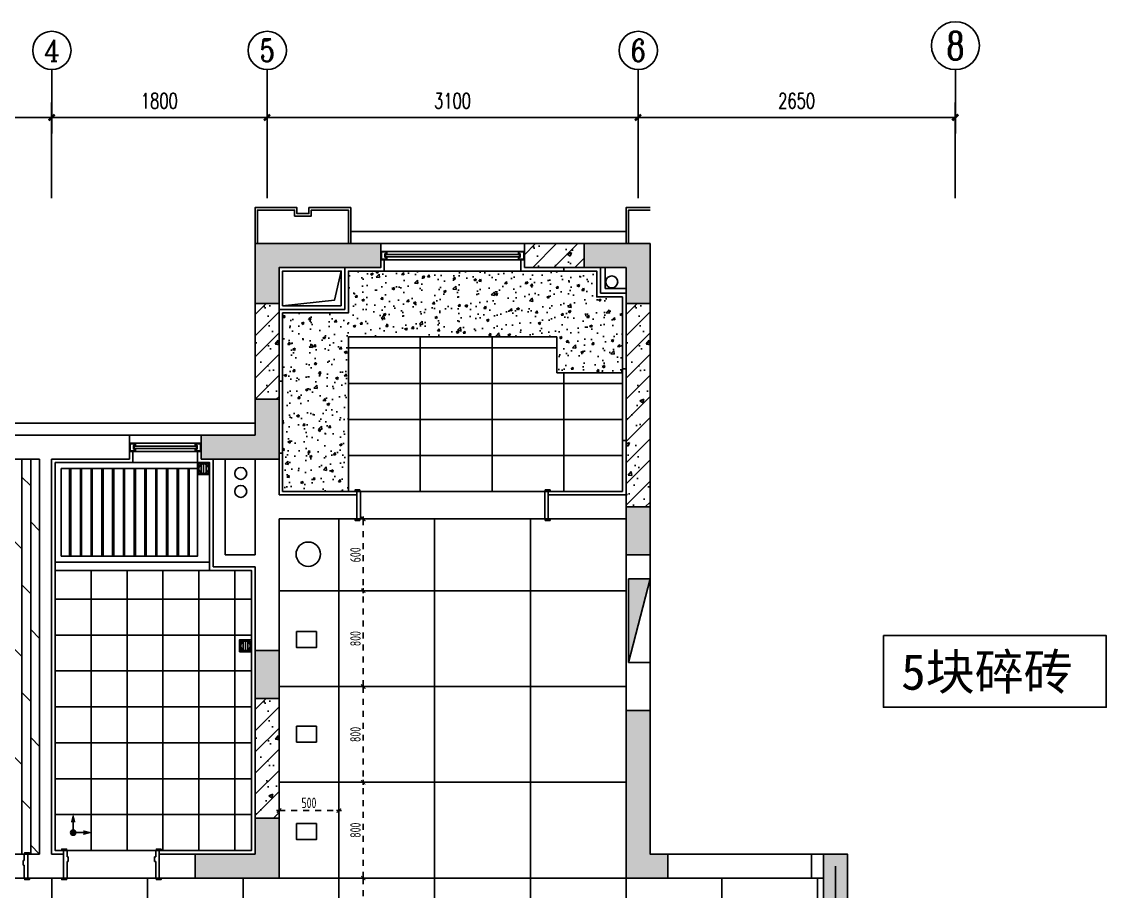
# Model space of a CAD drawing. Extents: x 133656 to 214778, y 12424 to 51506.
# Drawn here: x 183207 to 192270, y 19989 to 27253 of the extents above; entities that cross this region are included whole.
import ezdxf
from ezdxf.enums import TextEntityAlignment as Align

# ---------------------------------------------------------------- set-up
doc = ezdxf.new("R2010")
doc.units = 0
doc.header["$MEASUREMENT"] = 0
doc.linetypes.add('CENTER', pattern=[2, 1.25, -0.25, 0.25, -0.25])
doc.linetypes.add('家具虚线平面', pattern=[100, 50, -50])
doc.layers.get('Defpoints').update_dxf_attribs({"color": 8})
for name, color, linetype in [('A-HATH', 8, 'Continuous'), ('A3.土建轴号', 160, 'Continuous'), ('A32.土建轴线标注', 52, 'Continuous'), ('A4.土建窗户', 152, 'Continuous'), ('AXIS', 253, 'CENTER'), ('AXIS_TEXT', 7, 'Continuous'), ('B1.新建全高墙', 202, 'Continuous'), ('B4.装修完成面', 112, 'Continuous'), ('E1.地面-(平面图)', 136, 'Continuous'), ('E7.地面_尺寸', 50, 'Continuous'), ('G1.天花造型', 30, 'Continuous'), ('P-EQUIP_消火栓', 7, 'Continuous'), ('P-VPIPE-污水', 2, 'Continuous'), ('P-VPIPE-通气', 3, 'Continuous'), ('PUB_HATCH', 8, 'Continuous'), ('WALL', 6, 'Continuous'), ('xj', 8, 'Continuous'), ('地漏', 4, 'Continuous')]:
    doc.layers.add(name, color=color, linetype=linetype)
doc.styles.add('_TCH_AXIS', font='COMPLEX', dxfattribs={"bigfont": 'GBCBIG'})
doc.styles.add('_TCH_DIM_T3', font='SIMPLEX', dxfattribs={"width": 0.705882, "bigfont": 'GBCBIG'})
doc.styles.add('COMPLEX', font='COMPLEX')
doc.styles.add('标注数字', font='dim.shx', dxfattribs={"width": 0.8})
doc.styles.add('黑体', font='simhei.ttf')
doc.dimstyles.new('_TCH_ARCH&&50', dxfattribs={"dimtxt": 127.5, "dimasz": 50, "dimexe": 125, "dimexo": 150, "dimgap": 75, "dimtad": 1, "dimdec": 0, "dimzin": 0, "dimdsep": 46, "dimtxsty": '_TCH_DIM_T3', "dimblk": 'ARCHTICK', "dimcen": 0.09, "dimclrd": 44, "dimclre": 44, "dimclrt": 2, "dimazin": 2, "dimtfac": 1, "dimtdec": 0, "dimtix": 1, "dimtmove": 2, "dimatfit": 3, "dimldrblk": 'DOT', "dimfxl": 1, "dimtolj": 1, "dimtzin": 0, "dimarcsym": 0})
doc.dimstyles.new('设计2017', dxfattribs={"dimscale": 100, "dimtxt": 2.5, "dimasz": 0.06, "dimexe": 2, "dimexo": 2.5, "dimgap": 0.6, "dimtad": 1, "dimdec": 0, "dimrnd": 5, "dimzin": 0, "dimdsep": 46, "dimtxsty": '标注数字', "dimblk": 'HBA_DIMENSION_TICK', "dimcen": 0.125, "dimclrd": 44, "dimclre": 44, "dimclrt": 50, "dimadec": 0, "dimazin": 0, "dimtfac": 1, "dimtdec": 0, "dimtix": 1, "dimtmove": 0, "dimatfit": 3, "dimldrblk": 'HBA_Leader_Arrow', "dimfxl": 7, "dimfxlon": 1, "dimtvp": 1, "dimtolj": 1, "dimtzin": 0, "dimarcsym": 0})

# ---------------------------------------------------------------- blocks, each defined once
blk = doc.blocks.new('结构')
at = {"layer": 'A-HATH'}
for points in [[(0, 4150), (850, 4150), (850, 4350), (-200, 4350), (-200, 3850), (0, 3850)], [(0, 2550), (0, 3050), (-200, 3050), (-200, 2750), (-650, 2750), (-650, 2550)], [(2900, 2150), (2900, 1750), (3100, 1750), (3100, 2150)], [(0, 950), (-200, 950), (-200, 550), (0, 550)], [(-200, -450), (-200, -750), (-700, -750), (-700, -950), (0, -950), (0, -450)], [(4550, -750), (4550, -1950), (5650, -1950), (5650, -1750), (4750, -1750), (4750, -750)]]:
    blk.add_hatch(color=256, dxfattribs=at).paths.add_polyline_path(points, flags=0)
for points in [[(3100, 3850), (3100, 4350), (2550, 4350), (2550, 4150), (2900, 4150), (2900, 3850)], [(3250, -950), (3250, -750), (3100, -750), (3100, 450), (2900, 450), (2900, -950)]]:
    blk.add_hatch(color=256, dxfattribs=at).paths.add_polyline_path(points)
at = {"layer": 'AXIS'}
blk.add_line((4650, -1850), (4650, -850), dxfattribs=at)
at = {"layer": 'WALL'}
for points in [[(0, 4150), (850, 4150), (850, 4350), (-200, 4350), (-200, 3850), (0, 3850), (0, 4150)], [(0, 2550), (0, 3050), (-200, 3050), (-200, 2750), (-650, 2750), (-650, 2550), (0, 2550)], [(2900, 2150), (2900, 1750), (3100, 1750), (3100, 2150), (2900, 2150)], [(0, 950), (-200, 950), (-200, 550), (0, 550), (0, 950)], [(3250, -750), (3100, -750), (3100, 450), (2900, 450), (2900, -950), (3250, -950), (3250, -750)], [(-200, -450), (-200, -750), (-700, -750), (-700, -950), (0, -950), (0, -450), (-200, -450)], [(4550, -750), (4550, -1950), (5650, -1950), (5650, -1750), (4750, -1750), (4750, -750), (4550, -750)]]:
    blk.add_lwpolyline(points, close=True, dxfattribs=at)
blk.add_lwpolyline([(3100, 4350), (2900, 4350), (2550, 4350), (2550, 4150), (2900, 4150), (2900, 3850), (3100, 3850), (3100, 4350)], dxfattribs=at)
blk = doc.blocks.new('_AXISO')
blk.add_circle((0, 0), 0.5)
at = {"layer": 'A32.土建轴线标注', "style": 'COMPLEX', "width": 1.041667}
blk.add_attdef('A', text='', height=0.56, dxfattribs=at).set_placement((-0.25, -0.28), (0.25, -0.28), align=Align.FIT)
blk = doc.blocks.new('_ArchTick')
at = {"color": 0, "linetype": 'ByBlock', "const_width": 0.4}
blk.add_lwpolyline([(-0.5, -0.5), (0.5, 0.5)], dxfattribs=at)
blk = doc.blocks.new('*D363')
at = {"layer": 'A3.土建轴号', "color": 44, "lineweight": -2, "transparency": 16777216}
for p, q in [((180557.2, 25928.7), (180557.2, 26577.7)), ((183457.2, 25928.7), (183457.2, 26577.7)), ((180557.2, 26452.7), (183457.2, 26452.7))]:
    blk.add_line(p, q, dxfattribs=at)
at = {"layer": 'Defpoints', "color": 0, "transparency": 16777216}
for p in [(183457.2, 26452.7), (180557.2, 25778.7), (183457.2, 25778.7)]:
    blk.add_point(p, dxfattribs=at)
at = {"layer": 'A3.土建轴号', "color": 44, "lineweight": -2, "transparency": 16777216, "xscale": 50, "yscale": 50, "zscale": 50, "rotation": 180}
blk.add_blockref('_ArchTick', (180557.2, 26452.7), dxfattribs=at)
at = {"layer": 'A3.土建轴号', "color": 44, "lineweight": -2, "transparency": 16777216, "xscale": 50, "yscale": 50, "zscale": 50}
blk.add_blockref('_ArchTick', (183457.2, 26452.7), dxfattribs=at)
at = {"layer": 'A3.土建轴号', "color": 2, "transparency": 16777216, "insert": (182007.2, 26591.5), "char_height": 127.5, "attachment_point": 5, "style": '_TCH_DIM_T3'}
blk.add_mtext('\\A1;2900', dxfattribs=at)
blk = doc.blocks.new('_Dot')
at = {"color": 0, "linetype": 'ByBlock', "lineweight": -2}
blk.add_line((-0.5, 0), (-1, 0), dxfattribs=at)
at = {"color": 0, "linetype": 'ByBlock', "const_width": 0.5}
blk.add_lwpolyline([(-0.25, 0, 1), (0.25, 0, 1)], format="xyb", close=True, dxfattribs=at)
blk = doc.blocks.new('*D364')
at = {"layer": 'A3.土建轴号', "color": 44, "lineweight": -2, "transparency": 16777216}
for p, q in [((183457.2, 25928.7), (183457.2, 26577.7)), ((185257.2, 25928.7), (185257.2, 26577.7)), ((183457.2, 26452.7), (185257.2, 26452.7))]:
    blk.add_line(p, q, dxfattribs=at)
at = {"layer": 'Defpoints', "color": 0, "transparency": 16777216}
for p in [(185257.2, 26452.7), (183457.2, 25778.7), (185257.2, 25778.7)]:
    blk.add_point(p, dxfattribs=at)
at = {"layer": 'A3.土建轴号', "color": 44, "lineweight": -2, "transparency": 16777216, "xscale": 50, "yscale": 50, "zscale": 50, "rotation": 180}
blk.add_blockref('_ArchTick', (183457.2, 26452.7), dxfattribs=at)
at = {"layer": 'A3.土建轴号', "color": 44, "lineweight": -2, "transparency": 16777216, "xscale": 50, "yscale": 50, "zscale": 50}
blk.add_blockref('_ArchTick', (185257.2, 26452.7), dxfattribs=at)
at = {"layer": 'A3.土建轴号', "color": 2, "transparency": 16777216, "insert": (184357.2, 26591.5), "char_height": 127.5, "attachment_point": 5, "style": '_TCH_DIM_T3'}
blk.add_mtext('\\A1;1800', dxfattribs=at)
blk = doc.blocks.new('*D365')
at = {"layer": 'A3.土建轴号', "color": 44, "lineweight": -2, "transparency": 16777216}
for p, q in [((185257.2, 25928.7), (185257.2, 26577.7)), ((188357.2, 25928.7), (188357.2, 26577.7)), ((185257.2, 26452.7), (188357.2, 26452.7))]:
    blk.add_line(p, q, dxfattribs=at)
at = {"layer": 'Defpoints', "color": 0, "transparency": 16777216}
for p in [(188357.2, 26452.7), (185257.2, 25778.7), (188357.2, 25778.7)]:
    blk.add_point(p, dxfattribs=at)
at = {"layer": 'A3.土建轴号', "color": 44, "lineweight": -2, "transparency": 16777216, "xscale": 50, "yscale": 50, "zscale": 50, "rotation": 180}
blk.add_blockref('_ArchTick', (185257.2, 26452.7), dxfattribs=at)
at = {"layer": 'A3.土建轴号', "color": 44, "lineweight": -2, "transparency": 16777216, "xscale": 50, "yscale": 50, "zscale": 50}
blk.add_blockref('_ArchTick', (188357.2, 26452.7), dxfattribs=at)
at = {"layer": 'A3.土建轴号', "color": 2, "transparency": 16777216, "insert": (186807.2, 26591.5), "char_height": 127.5, "attachment_point": 5, "style": '_TCH_DIM_T3'}
blk.add_mtext('\\A1;3100', dxfattribs=at)
blk = doc.blocks.new('*D366')
at = {"layer": 'A3.土建轴号', "color": 44, "lineweight": -2, "transparency": 16777216}
for p, q in [((188357.2, 25928.7), (188357.2, 26577.7)), ((191007.2, 25928.7), (191007.2, 26577.7)), ((188357.2, 26452.7), (191007.2, 26452.7))]:
    blk.add_line(p, q, dxfattribs=at)
at = {"layer": 'Defpoints', "color": 0, "transparency": 16777216}
for p in [(191007.2, 26452.7), (188357.2, 25778.7), (191007.2, 25778.7)]:
    blk.add_point(p, dxfattribs=at)
at = {"layer": 'A3.土建轴号', "color": 44, "lineweight": -2, "transparency": 16777216, "xscale": 50, "yscale": 50, "zscale": 50, "rotation": 180}
blk.add_blockref('_ArchTick', (188357.2, 26452.7), dxfattribs=at)
at = {"layer": 'A3.土建轴号', "color": 44, "lineweight": -2, "transparency": 16777216, "xscale": 50, "yscale": 50, "zscale": 50}
blk.add_blockref('_ArchTick', (191007.2, 26452.7), dxfattribs=at)
at = {"layer": 'A3.土建轴号', "color": 2, "transparency": 16777216, "insert": (189682.2, 26591.5), "char_height": 127.5, "attachment_point": 5, "style": '_TCH_DIM_T3'}
blk.add_mtext('\\A1;2650', dxfattribs=at)
blk = doc.blocks.new('$TwtSys$00000434')
for p, q in [((-0.5, 0.5), (-0.5, -0.5)), ((-0.5, -0.5), (0.5, 0.5)), ((0.5, 0.5), (-0.5, 0.5)), ((0.5, -0.5), (0.5, 0.5)), ((-0.5, -0.5), (0.5, -0.5))]:
    blk.add_line(p, q)
blk.add_solid([(0.5, -0.5), (0.5, 0.5), (-0.5, -0.5)])
blk = doc.blocks.new('*U88')
at = {"layer": 'A4.土建窗户'}
for points in [[(0, 1200), (0, 1150), (-25, 1150), (-25, 1160), (-45, 1160), (-45, 1150), (-70, 1150), (-70, 1200)], [(-5, 1195), (-5, 1155), (-20, 1155), (-20, 1165), (-50, 1165), (-50, 1155), (-65, 1155), (-65, 1195)], [(0, 0), (0, 50), (-25, 50), (-25, 40), (-45, 40), (-45, 50), (-70, 50), (-70, 0)], [(-5, 5), (-5, 45), (-20, 45), (-20, 35), (-50, 35), (-50, 45), (-65, 45), (-65, 5)]]:
    blk.add_lwpolyline(points, close=True, dxfattribs=at)
at = {"layer": 'A4.土建窗户', "flags": 128}
for points in [[(-70, 1150), (-70, 50)], [(0, 1150), (0, 50)]]:
    blk.add_lwpolyline(points, dxfattribs=at)
at = {"layer": 'A4.土建窗户', "color": 8, "flags": 128}
for points in [[(-45, 1150), (-45, 50)], [(-25, 1150), (-25, 50)]]:
    blk.add_lwpolyline(points, dxfattribs=at)
blk = doc.blocks.new('线条方形')
at = {"color": 0}
blk.add_lwpolyline([(0, -12), (0, 0), (-40, 0)], dxfattribs=at)
blk.add_lwpolyline([(-40, 0), (0, 0), (0, -12), (-40, -12)], close=True, dxfattribs=at)
blk = doc.blocks.new('*U147')
at = {"layer": 'B4.装修完成面', "color": 33}
for p, q in [((25, 112), (25, -118)), ((50, 112), (55, 112)), ((55, 112), (55, -118)), ((45, -118), (55, -118))]:
    blk.add_line(p, q, dxfattribs=at)
at = {"layer": 'B4.装修完成面', "color": 33, "xscale": -1, "rotation": 180}
blk.add_blockref('线条方形', (50, 112), dxfattribs=at)
at = {"layer": 'B4.装修完成面', "color": 33}
blk.add_blockref('线条方形', (50, -118), dxfattribs=at)
blk = doc.blocks.new('*U89')
at = {"layer": 'A4.土建窗户'}
for points in [[(0, 600), (0, 550), (-25, 550), (-25, 560), (-45, 560), (-45, 550), (-70, 550), (-70, 600)], [(-5, 595), (-5, 555), (-20, 555), (-20, 565), (-50, 565), (-50, 555), (-65, 555), (-65, 595)], [(0, 0), (0, 50), (-25, 50), (-25, 40), (-45, 40), (-45, 50), (-70, 50), (-70, 0)], [(-5, 5), (-5, 45), (-20, 45), (-20, 35), (-50, 35), (-50, 45), (-65, 45), (-65, 5)]]:
    blk.add_lwpolyline(points, close=True, dxfattribs=at)
at = {"layer": 'A4.土建窗户', "flags": 128}
for points in [[(-70, 550), (-70, 50)], [(0, 550), (0, 50)]]:
    blk.add_lwpolyline(points, dxfattribs=at)
at = {"layer": 'A4.土建窗户', "color": 8, "flags": 128}
for points in [[(-45, 550), (-45, 50)], [(-25, 550), (-25, 50)]]:
    blk.add_lwpolyline(points, dxfattribs=at)
blk = doc.blocks.new('pudl')
at = {"layer": '地漏', "color": 8}
for p, q in [((1080125.6, 265502.2), (1080205.6, 265502.2)), ((1080125.6, 265482.2), (1080205.6, 265482.2)), ((1080125.6, 265462.2), (1080205.6, 265462.2))]:
    blk.add_line(p, q, dxfattribs=at)
at = {"layer": '地漏', "color": 41}
for points in [[(1080115.6, 265532.2), (1080215.6, 265532.2), (1080215.6, 265432.2), (1080115.6, 265432.2)], [(1080125.6, 265522.2), (1080205.6, 265522.2), (1080205.6, 265442.2), (1080125.6, 265442.2)]]:
    blk.add_lwpolyline(points, close=True, dxfattribs=at)
at = {"layer": '地漏', "color": 8}
blk.add_circle((1080165.6, 265482.2), 40, dxfattribs=at)
blk = doc.blocks.new('*U236')
at = {"color": 33}
for p, q in [((60, -230), (60, 0)), ((80, 0), (90, 0)), ((90, -52), (90, 0)), ((830, -52), (830, 0)), ((840, 0), (830, 0)), ((860, -230), (860, 0)), ((90, -52), (99, -52)), ((99, -52), (99, -92)), ((830, -52), (821, -52)), ((821, -52), (821, -92)), ((90, -230), (90, -92)), ((90, -92), (99, -92)), ((830, -92), (821, -92)), ((830, -230), (830, -92)), ((85, -230), (90, -230)), ((835, -230), (830, -230))]:
    blk.add_line(p, q, dxfattribs=at)
at = {"layer": 'E1.地面-(平面图)'}
for p, q in [((90, 0), (830, 0)), ((90, -230), (830, -230))]:
    blk.add_line(p, q, dxfattribs=at)
at = {"layer": 'G1.天花造型', "color": 4}
for p, q in [((90, 0), (830, 0)), ((90, 0), (830, 0)), ((90, -230), (830, -230)), ((90, -230), (830, -230))]:
    blk.add_line(p, q, dxfattribs=at)
at = {"color": 33, "xscale": -1, "rotation": 180}
blk.add_blockref('线条方形', (85, 0), dxfattribs=at)
at = {"color": 33, "rotation": 180}
blk.add_blockref('线条方形', (835, 0), dxfattribs=at)
at = {"color": 33}
blk.add_blockref('线条方形', (85, -230), dxfattribs=at)
at = {"color": 33, "xscale": -1}
blk.add_blockref('线条方形', (835, -230), dxfattribs=at)
blk = doc.blocks.new('*U237')
at = {"color": 33}
for p, q in [((830, -52), (830, 0)), ((840, 0), (830, 0)), ((860, -200), (860, 0)), ((-40, -200), (-40, 0)), ((-20, 0), (-10, 0)), ((-10, -52), (-10, 0)), ((-10, -52), (-1, -52)), ((-1, -52), (-1, -92)), ((830, -52), (821, -52)), ((821, -52), (821, -92)), ((-10, -200), (-10, -92)), ((-10, -92), (-1, -92)), ((830, -92), (821, -92)), ((830, -200), (830, -92)), ((-15, -200), (-10, -200)), ((835, -200), (830, -200))]:
    blk.add_line(p, q, dxfattribs=at)
at = {"layer": 'E1.地面-(平面图)'}
for p, q in [((-10, 0), (830, 0)), ((-10, -200), (830, -200))]:
    blk.add_line(p, q, dxfattribs=at)
at = {"layer": 'G1.天花造型', "color": 4}
for p, q in [((-10, 0), (830, 0)), ((-10, 0), (830, 0)), ((-10, -200), (830, -200)), ((-10, -200), (830, -200))]:
    blk.add_line(p, q, dxfattribs=at)
at = {"color": 33, "xscale": -1, "rotation": 180}
blk.add_blockref('线条方形', (-15, 0), dxfattribs=at)
at = {"color": 33, "rotation": 180}
blk.add_blockref('线条方形', (835, 0), dxfattribs=at)
at = {"color": 33}
blk.add_blockref('线条方形', (-15, -200), dxfattribs=at)
at = {"color": 33, "xscale": -1}
blk.add_blockref('线条方形', (835, -200), dxfattribs=at)
blk = doc.blocks.new('HBA_DIMENSION_TICK')
at = {"color": 0, "linetype": 'ByBlock'}
for p, q in [((-10, 0), (0, 0)), ((0, 0), (10, 0))]:
    blk.add_line(p, q, dxfattribs=at)
at = {"color": 50, "linetype": 'ByBlock'}
blk.add_solid([(-10, -7), (-7, -10), (7, 10), (10, 7)], dxfattribs=at)
blk = doc.blocks.new('*D348')
at = {"layer": 'Defpoints', "color": 0, "linetype": '家具虚线平面', "transparency": 16777216}
for p in [(185857.2, 20099.6), (185857.2, 19299.6), (186060.7, 19299.6)]:
    blk.add_point(p, dxfattribs=at)
at = {"layer": 'E7.地面_尺寸', "color": 44, "linetype": '家具虚线平面', "lineweight": -2, "transparency": 16777216}
for p, q in [((185944.7, 20099.6), (186130.7, 20099.6)), ((186060.7, 20097.5), (186060.7, 19301.7)), ((185944.7, 19299.6), (186130.7, 19299.6))]:
    blk.add_line(p, q, dxfattribs=at)
at = {"layer": 'E7.地面_尺寸', "color": 44, "linetype": '家具虚线平面', "lineweight": -2, "transparency": 16777216, "xscale": 2.1, "yscale": 2.1, "zscale": 2.1}
for p, rotation in [((186060.7, 20099.6), 90), ((186060.7, 19299.6), 270)]:
    blk.add_blockref('HBA_DIMENSION_TICK', p, dxfattribs=dict(at, rotation=rotation))
at = {"layer": 'E7.地面_尺寸', "color": 50, "linetype": '家具虚线平面', "transparency": 16777216, "insert": (185995.9, 19699.6), "char_height": 87.5, "attachment_point": 5, "rotation": 90, "style": '标注数字'}
blk.add_mtext('\\A1;800', dxfattribs=at)
blk = doc.blocks.new('HBA_Leader_Arrow')
at = {"color": 0, "linetype": 'ByBlock', "ltscale": 0.5}
blk.add_line((3.5, 0), (-10, 0), dxfattribs=at)
for points in [[(-11, 11.3), (-6.6, 14.4), (-0.6, 0), (3.5, 0)], [(-11, -11.3), (-6.6, -14.4), (-0.6, 0), (3.5, 0)]]:
    blk.add_solid(points, dxfattribs=at)
blk = doc.blocks.new('*D349')
at = {"layer": 'Defpoints', "color": 0, "linetype": '家具虚线平面', "transparency": 16777216}
for p in [(185857.2, 21699.6), (185857.2, 20899.6), (186060.7, 20899.6)]:
    blk.add_point(p, dxfattribs=at)
at = {"layer": 'E1.地面-(平面图)', "color": 44, "linetype": '家具虚线平面', "lineweight": -2, "transparency": 16777216}
for p, q in [((185944.7, 21699.6), (186130.7, 21699.6)), ((186060.7, 21697.5), (186060.7, 20901.7)), ((185944.7, 20899.6), (186130.7, 20899.6))]:
    blk.add_line(p, q, dxfattribs=at)
at = {"layer": 'E1.地面-(平面图)', "color": 44, "linetype": '家具虚线平面', "lineweight": -2, "transparency": 16777216, "xscale": 2.1, "yscale": 2.1, "zscale": 2.1}
for p, rotation in [((186060.7, 21699.6), 90), ((186060.7, 20899.6), 270)]:
    blk.add_blockref('HBA_DIMENSION_TICK', p, dxfattribs=dict(at, rotation=rotation))
at = {"layer": 'E1.地面-(平面图)', "color": 50, "linetype": '家具虚线平面', "transparency": 16777216, "insert": (185995.9, 21299.6), "char_height": 87.5, "attachment_point": 5, "rotation": 90, "style": '标注数字'}
blk.add_mtext('\\A1;800', dxfattribs=at)
blk = doc.blocks.new('*D350')
at = {"layer": 'Defpoints', "color": 0, "linetype": '家具虚线平面', "transparency": 16777216}
for p in [(185857.2, 20899.6), (186060.7, 20899.6), (185857.2, 20099.6)]:
    blk.add_point(p, dxfattribs=at)
at = {"layer": 'E1.地面-(平面图)', "color": 44, "linetype": '家具虚线平面', "lineweight": -2, "transparency": 16777216}
for p, q in [((185944.7, 20899.6), (186130.7, 20899.6)), ((186060.7, 20101.7), (186060.7, 20897.5)), ((185944.7, 20099.6), (186130.7, 20099.6))]:
    blk.add_line(p, q, dxfattribs=at)
at = {"layer": 'E1.地面-(平面图)', "color": 44, "linetype": '家具虚线平面', "lineweight": -2, "transparency": 16777216, "xscale": 2.1, "yscale": 2.1, "zscale": 2.1}
for p, rotation in [((186060.7, 20899.6), 90), ((186060.7, 20099.6), 270)]:
    blk.add_blockref('HBA_DIMENSION_TICK', p, dxfattribs=dict(at, rotation=rotation))
at = {"layer": 'E1.地面-(平面图)', "color": 50, "linetype": '家具虚线平面', "transparency": 16777216, "insert": (185995.9, 20499.6), "char_height": 87.5, "attachment_point": 5, "rotation": 90, "style": '标注数字'}
blk.add_mtext('\\A1;800', dxfattribs=at)
blk = doc.blocks.new('*D351')
at = {"layer": 'Defpoints', "color": 0, "linetype": '家具虚线平面', "transparency": 16777216}
for p in [(185857.2, 22499.6), (186060.7, 22499.6), (185857.2, 21699.6)]:
    blk.add_point(p, dxfattribs=at)
at = {"layer": 'E1.地面-(平面图)', "color": 44, "linetype": '家具虚线平面', "lineweight": -2, "transparency": 16777216}
for p, q in [((185944.7, 22499.6), (186130.7, 22499.6)), ((186060.7, 21701.7), (186060.7, 22497.5)), ((185944.7, 21699.6), (186130.7, 21699.6))]:
    blk.add_line(p, q, dxfattribs=at)
at = {"layer": 'E1.地面-(平面图)', "color": 44, "linetype": '家具虚线平面', "lineweight": -2, "transparency": 16777216, "xscale": 2.1, "yscale": 2.1, "zscale": 2.1}
for p, rotation in [((186060.7, 22499.6), 90), ((186060.7, 21699.6), 270)]:
    blk.add_blockref('HBA_DIMENSION_TICK', p, dxfattribs=dict(at, rotation=rotation))
at = {"layer": 'E1.地面-(平面图)', "color": 50, "linetype": '家具虚线平面', "transparency": 16777216, "insert": (185995.9, 22099.6), "char_height": 87.5, "attachment_point": 5, "rotation": 90, "style": '标注数字'}
blk.add_mtext('\\A1;800', dxfattribs=at)
blk = doc.blocks.new('*D352')
at = {"layer": 'Defpoints', "color": 0, "linetype": '家具虚线平面', "transparency": 16777216}
for p in [(185857.2, 23099.6), (185857.2, 22499.6), (186060.7, 22499.6)]:
    blk.add_point(p, dxfattribs=at)
at = {"layer": 'E1.地面-(平面图)', "color": 44, "linetype": '家具虚线平面', "lineweight": -2, "transparency": 16777216}
for p, q in [((185944.7, 23099.6), (186130.7, 23099.6)), ((186060.7, 23097.5), (186060.7, 22501.7)), ((185944.7, 22499.6), (186130.7, 22499.6))]:
    blk.add_line(p, q, dxfattribs=at)
at = {"layer": 'E1.地面-(平面图)', "color": 44, "linetype": '家具虚线平面', "lineweight": -2, "transparency": 16777216, "xscale": 2.1, "yscale": 2.1, "zscale": 2.1}
for p, rotation in [((186060.7, 23099.6), 90), ((186060.7, 22499.6), 270)]:
    blk.add_blockref('HBA_DIMENSION_TICK', p, dxfattribs=dict(at, rotation=rotation))
at = {"layer": 'E1.地面-(平面图)', "color": 50, "linetype": '家具虚线平面', "transparency": 16777216, "insert": (185995.9, 22799.6), "char_height": 87.5, "attachment_point": 5, "rotation": 90, "style": '标注数字'}
blk.add_mtext('\\A1;600', dxfattribs=at)
blk = doc.blocks.new('直角铺装起始点')
at = {"ltscale": 0.002}
h = blk.add_hatch(color=256, dxfattribs=at)
h.dxf.hatch_style = 1
edge = h.paths.add_edge_path()
edge.add_arc((0, 0), 0.553, -90, 270, ccw=False)
for p in [(0, -2.12), (2.12, 0)]:
    blk.add_line(p, (0, 0), dxfattribs=at)
at = {"ltscale": 0.002, "const_width": 0.0375}
for points in [[(-0.18, 0), (2.12, 0)], [(0, 0), (0, -2.3)]]:
    blk.add_lwpolyline(points, dxfattribs=at)
at = {"ltscale": 0.002}
for points in [[(4.02, 0, 0, 1, 0), (2.12, 0, 0.25, 0.25, 0)], [(0, -4.02, 0, 1, 0), (0, -2.12, 0.25, 0.25, 0)]]:
    blk.add_lwpolyline(points, format="xyseb", dxfattribs=at)
blk.add_circle((0, 0), 0.553, dxfattribs=at)
blk = doc.blocks.new('*D336')
at = {"layer": 'Defpoints', "color": 0, "linetype": '家具虚线平面', "transparency": 16777216}
for p in [(185357.2, 20899.6), (185857.2, 20899.6), (185857.2, 20663.4)]:
    blk.add_point(p, dxfattribs=at)
at = {"layer": 'E1.地面-(平面图)', "color": 44, "linetype": '家具虚线平面', "lineweight": -2, "transparency": 16777216}
for p, q in [((185357.2, 20812.1), (185357.2, 20593.4)), ((185857.2, 20812.1), (185857.2, 20593.4)), ((185359.3, 20663.4), (185855.1, 20663.4))]:
    blk.add_line(p, q, dxfattribs=at)
at = {"layer": 'E1.地面-(平面图)', "color": 44, "linetype": '家具虚线平面', "lineweight": -2, "transparency": 16777216, "xscale": 2.1, "yscale": 2.1, "zscale": 2.1, "rotation": 180}
blk.add_blockref('HBA_DIMENSION_TICK', (185357.2, 20663.4), dxfattribs=at)
at = {"layer": 'E1.地面-(平面图)', "color": 44, "linetype": '家具虚线平面', "lineweight": -2, "transparency": 16777216, "xscale": 2.1, "yscale": 2.1, "zscale": 2.1}
blk.add_blockref('HBA_DIMENSION_TICK', (185857.2, 20663.4), dxfattribs=at)
at = {"layer": 'E1.地面-(平面图)', "color": 50, "linetype": '家具虚线平面', "transparency": 16777216, "insert": (185607.2, 20728.1), "char_height": 87.5, "attachment_point": 5, "style": '标注数字'}
blk.add_mtext('\\A1;500', dxfattribs=at)

msp = doc.modelspace()

# ---------------------------------------------------------------- hatches: boundary and pattern name
at = {"layer": 'E1.地面-(平面图)'}
h = msp.add_hatch(dxfattribs=at)
h.set_pattern_fill('AR-CONC', color=5, scale=30)
h.set_pattern_definition([(50, (-934343.04, -166761.63), (215.178055, -18.82564), [22.5, -247.5]), (355, (-934343.04, -166761.63), (-41.6254, 225.65764), [18, -198]), (100.451444, (-934325.1, -166763.2), (173.552654, 206.831997), [19.122058, -210.342634]), (46.1842, (-934343.04, -166701.63), (320.1724, -49.655784), [33.75, -371.25]), (96.635635, (-934316.36, -166705.77), (280.39858, 292.23558), [28.6831, -315.51413]), (351.184164, (-934343.04, -166701.63), (280.39858, 292.23558), [27, -297]), (21, (-934313.04, -166716.63), (179.072116, -120.785667), [22.5, -247.5]), (326, (-934313.04, -166716.63), (72.9946, 217.545014), [18, -198]), (71.451445, (-934298.11, -166726.7), (252.066713, 96.759346), [19.122057, -210.342634]), (37.5, (-934343.04, -166761.634), (3.6479566, 99.868156), [0, -195.6, 0, -201, 0, -198.75]), (7.5, (-934343.04, -166761.63), (78.920861, 118.323514), [0, -114.6, 0, -191.1, 0, -75.75]), (327.5, (-934409.94, -166761.634), (160.146731, -6.7664615), [0, -75, 0, -234, 0, -310.5]), (317.5, (-934439.94, -166761.63), (174.95585, 30.031495), [0, -97.5, 0, -155.4, 0, -220.5])])
h.paths.add_polyline_path([(187677.2, 24619.6), (185937.2, 24619.6), (185937.2, 23329.6), (185387.2, 23329.6), (185387.2, 24819.6), (185937.2, 24819.6), (185937.2, 25169.6), (188012.2, 25169.8), (188012.2, 24954.6), (188227.2, 24954.6), (188227.2, 24319.6), (187677.2, 24319.6)])
h = msp.add_hatch(dxfattribs=at)
h.set_pattern_fill('DOLMIT', color=8, scale=300, angle=90)
h.set_pattern_definition([(90, (183357.16, 20299.63), (-75, 5e-15), []), (135, (183357.16, 20299.63), (-150, -150), [106.066, -212.132])])
h.paths.add_polyline_path([(182747.2, 23599.6), (182747.2, 23579.6), (181167.2, 23579.6), (181167.2, 23599.6), (180657.2, 23599.6), (180657.2, 20299.6), (183357.2, 20299.6), (183357.2, 23599.6)])
h = msp.add_hatch(dxfattribs=at)
h.set_pattern_fill('_USER', color=256, scale=800, double=1, pattern_type=0)
h.set_pattern_definition([(0, (188257.16, 20099.6), (0, 800), []), (90, (188257.16, 20099.6), (-800, 5e-14), [])])
h.paths.add_polyline_path([(188257.2, 23099.6), (185357.2, 23099.6), (185357.2, 20099.6), (182257.2, 20099.6), (182257.2, 18899.6), (185357.2, 18899.6), (185357.2, 14499.6), (185817.2, 14499.6), (185817.2, 14519.6), (188897.2, 14519.6), (188897.2, 14499.6), (189357.2, 14499.6), (189357.2, 18899.6), (189907.2, 18899.6), (189907.2, 20099.6), (188257.2, 20099.6)])
h = msp.add_hatch(dxfattribs=at)
h.set_pattern_fill('_USER', color=256, scale=300, double=1, pattern_type=0)
h.set_pattern_definition([(0, (183487.16, 20329.63), (0, 300), []), (90, (183487.16, 20329.63), (-300, 2e-14), [])])
h.paths.add_polyline_path([(185127.2, 22669.6), (184777.2, 22669.6), (184777.2, 22669.6), (183487.2, 22669.6), (183487.2, 20329.6), (185127.2, 20329.6)])
at = {"layer": 'PUB_HATCH'}
h = msp.add_hatch(dxfattribs=at)
h.set_pattern_fill('钢筋混凝土', color=256, scale=50, style=0)
h.set_pattern_definition([(45, (244932.2, 4873.25), (-88.38835, 88.38835), []), (50, (244932.2, 4873.25), (358.6301, -31.376), [37.5, -412.5]), (355, (244932.2, 4873.25), (-69.3757, 376.096), [30, -330]), (100.4514, (244962.1, 4870.64), (289.2547, 344.7198), [31.87, -350.571]), (46.1842, (244932.2, 4973.25), (533.6205, -82.7595), [56.25, -618.75]), (96.6356, (244976.67, 4966.36), (467.3314, 487.059), [47.805, -525.8565]), (351.1842, (244932.2, 4973.25), (467.331, 487.0593), [45, -495]), (21, (244982.2, 4948.25), (298.4535, -201.3094), [37.5, -412.5]), (326, (244982.2, 4948.25), (121.6577, 362.575), [30, -330]), (71.4514, (245007.07, 4931.48), (420.1113, 161.2652), [31.87, -350.571]), (37.5, (244932.2, 4873.25), (6.07993, 166.44693), [0, -326, 0, -335, 0, -331.25]), (7.5, (244932.2, 4873.25), (131.53477, 197.20586), [0, -191, 0, -318.5, 0, -126.25]), (327.5, (244820.7, 4873.25), (266.91122, -11.27744), [0, -125, 0, -390, 0, -517.5]), (317.5, (244770.7, 4873.25), (291.5931, 50.0525), [0, -162.5, 0, -259, 0, -367.5])])
h.paths.add_polyline_path([(187907.2, 25399.5), (187407.2, 25399.5), (187407.2, 25199.6), (187907.2, 25199.6)])
h = msp.add_hatch(dxfattribs=at)
h.set_pattern_fill('钢筋混凝土', color=256, scale=50, style=0)
h.set_pattern_definition([(45, (242682.2, 4373.25), (-88.38835, 88.38835), []), (50, (242682.2, 4373.25), (358.6301, -31.376), [37.5, -412.5]), (355, (242682.2, 4373.25), (-69.3757, 376.096), [30, -330]), (100.4514, (242712.1, 4370.64), (289.2547, 344.7198), [31.87, -350.571]), (46.1842, (242682.2, 4473.25), (533.6205, -82.7595), [56.25, -618.75]), (96.6356, (242726.67, 4466.36), (467.3314, 487.059), [47.805, -525.8565]), (351.1842, (242682.2, 4473.25), (467.331, 487.0593), [45, -495]), (21, (242732.2, 4448.25), (298.4535, -201.3094), [37.5, -412.5]), (326, (242732.2, 4448.25), (121.6577, 362.575), [30, -330]), (71.4514, (242757.07, 4431.48), (420.1113, 161.2652), [31.87, -350.571]), (37.5, (242682.2, 4373.25), (6.07993, 166.44693), [0, -326, 0, -335, 0, -331.25]), (7.5, (242682.2, 4373.25), (131.53477, 197.20586), [0, -191, 0, -318.5, 0, -126.25]), (327.5, (242570.7, 4373.25), (266.91122, -11.27744), [0, -125, 0, -390, 0, -517.5]), (317.5, (242520.7, 4373.25), (291.5931, 50.0525), [0, -162.5, 0, -259, 0, -367.5])])
h.paths.add_polyline_path([(185357.2, 24899.5), (185157.2, 24899.5), (185157.2, 24099.5), (185357.2, 24099.5)])
h = msp.add_hatch(dxfattribs=at)
h.set_pattern_fill('钢筋混凝土', color=256, scale=50, style=0)
h.set_pattern_definition([(45, (245782.2, 4373.25), (-88.38835, 88.38835), []), (50, (245782.2, 4373.25), (358.6301, -31.376), [37.5, -412.5]), (355, (245782.2, 4373.25), (-69.3757, 376.096), [30, -330]), (100.4514, (245812.1, 4370.64), (289.2547, 344.7198), [31.87, -350.571]), (46.1842, (245782.2, 4473.25), (533.6205, -82.7595), [56.25, -618.75]), (96.6356, (245826.67, 4466.36), (467.3314, 487.059), [47.805, -525.8565]), (351.1842, (245782.2, 4473.25), (467.331, 487.0593), [45, -495]), (21, (245832.2, 4448.25), (298.4535, -201.3094), [37.5, -412.5]), (326, (245832.2, 4448.25), (121.6577, 362.575), [30, -330]), (71.4514, (245857.07, 4431.48), (420.1113, 161.2652), [31.87, -350.571]), (37.5, (245782.2, 4373.25), (6.07993, 166.44693), [0, -326, 0, -335, 0, -331.25]), (7.5, (245782.2, 4373.25), (131.53477, 197.20586), [0, -191, 0, -318.5, 0, -126.25]), (327.5, (245670.7, 4373.25), (266.91122, -11.27744), [0, -125, 0, -390, 0, -517.5]), (317.5, (245620.7, 4373.25), (291.5931, 50.0525), [0, -162.5, 0, -259, 0, -367.5])])
h.paths.add_polyline_path([(188457.2, 24899.5), (188257.2, 24899.5), (188257.2, 23199.6), (188457.2, 23199.6)])
h = msp.add_hatch(dxfattribs=at)
h.set_pattern_fill('钢筋混凝土', color=256, scale=50, style=0)
h.set_pattern_definition([(45, (242682.2, 1073.25), (-88.38835, 88.38835), []), (50, (242682.2, 1073.25), (358.6301, -31.376), [37.5, -412.5]), (355, (242682.2, 1073.25), (-69.3757, 376.096), [30, -330]), (100.4514, (242712.1, 1070.64), (289.2547, 344.7198), [31.87, -350.571]), (46.1842, (242682.2, 1173.25), (533.6205, -82.7595), [56.25, -618.75]), (96.6356, (242726.67, 1166.36), (467.3314, 487.059), [47.805, -525.8565]), (351.1842, (242682.2, 1173.25), (467.331, 487.0593), [45, -495]), (21, (242732.2, 1148.25), (298.4535, -201.3094), [37.5, -412.5]), (326, (242732.2, 1148.25), (121.6577, 362.575), [30, -330]), (71.4514, (242757.07, 1131.48), (420.1113, 161.2652), [31.87, -350.571]), (37.5, (242682.2, 1073.25), (6.07993, 166.44693), [0, -326, 0, -335, 0, -331.25]), (7.5, (242682.2, 1073.25), (131.53477, 197.20586), [0, -191, 0, -318.5, 0, -126.25]), (327.5, (242570.7, 1073.25), (266.91122, -11.27744), [0, -125, 0, -390, 0, -517.5]), (317.5, (242520.7, 1073.25), (291.5931, 50.0525), [0, -162.5, 0, -259, 0, -367.5])])
h.paths.add_polyline_path([(185357.2, 21599.5), (185157.2, 21599.5), (185157.2, 20599.6), (185357.2, 20599.6)])

# ---------------------------------------------------------------- linework, layer by layer
at = {"layer": 'A3.土建轴号'}
for p, q in [((183457.2, 25778.7), (183459.2, 26852.7)), ((185257.2, 25778.7), (185259.2, 26852.7)), ((188357.2, 25778.7), (188359.2, 26852.7)), ((191007.2, 25778.7), (191009.2, 26852.7))]:
    msp.add_line(p, q, dxfattribs=at)
at = {"layer": 'A4.土建窗户'}
for p, q in [((187407.2, 25399.6), (186207.2, 25399.6)), ((184107.2, 23799.7), (184707.2, 23799.6))]:
    msp.add_line(p, q, dxfattribs=at)
at = {"layer": 'B1.新建全高墙'}
for p, q in [((188042.2, 24984.6), (188042.2, 25195.9)), ((188082.2, 25024.6), (188082.2, 25199.6)), ((188082.2, 25024.6), (188257.2, 25024.6)), ((188042.2, 24984.6), (188257.2, 24984.6))]:
    msp.add_line(p, q, dxfattribs=at)
at = {"layer": 'B4.装修完成面'}
for p, q in [((187737.2, 25199.6), (187737.2, 25169.8)), ((187407.2, 25169.6), (186237.2, 25169.6)), ((188227.2, 24354.6), (188257.2, 24354.6)), ((185357.2, 24249.6), (185387.2, 24249.6)), ((188227.2, 23754.6), (188257.2, 23754.6)), ((184137.2, 23663), (184137.2, 23569.6)), ((184677.2, 23663), (184677.2, 23569.6)), ((185357.2, 23649.6), (185387.2, 23649.6))]:
    msp.add_line(p, q, dxfattribs=at)
for points in [[(186007.2, 23299.6), (186007.2, 23329.6), (185387.2, 23329.6), (185387.2, 24819.6), (185937.2, 24819.6), (185937.2, 25169.6), (186237.2, 25169.6), (186237.2, 25266.3)], [(187377.2, 25264.6), (187377.2, 25169.8), (188012.2, 25169.8), (188012.2, 24954.6), (188227.2, 24954.6), (188227.2, 23329.6), (187607.2, 23329.6), (187607.2, 23299.6)], [(184357.2, 20299.6), (184357.2, 20329.6), (185127.2, 20329.6), (185127.2, 22669.6), (184777.2, 22669.6), (184777.2, 23569.6), (183487.2, 23569.6), (183487.2, 20329.6), (183557.2, 20329.6), (183557.2, 20299.6)]]:
    msp.add_lwpolyline(points, dxfattribs=at)
at = {"layer": 'E1.地面-(平面图)'}
for p, q in [((185937.2, 23329.6), (185937.2, 24619.6)), ((185937.2, 24619.6), (187677.2, 24619.6)), ((186537.2, 23329.6), (186537.2, 24619.6)), ((187137.2, 23329.6), (187137.2, 24619.6)), ((187677.2, 24619.6), (187677.2, 24319.6)), ((187677.2, 24529.6), (185937.2, 24529.7)), ((188227.2, 24319.6), (187677.2, 24319.6)), ((187737.2, 23329.6), (187737.2, 24319.6)), ((188227.2, 24229.6), (185937.2, 24229.7)), ((188227.2, 23929.6), (185937.2, 23929.7)), ((188227.2, 23629.6), (185937.2, 23629.7)), ((187577.2, 23329.6), (186037.2, 23329.7)), ((187577.2, 23099.6), (186037.2, 23099.6))]:
    msp.add_line(p, q, dxfattribs=at)
at = {"layer": 'E1.地面-(平面图)', "color": 8, "linetype": 'ByBlock'}
for p, q in [((183607.2, 22789.6), (183607.2, 23519.6)), ((183617.2, 22789.6), (183617.2, 23519.6)), ((183697.2, 22789.6), (183697.2, 23519.6)), ((183707.2, 22789.6), (183707.2, 23519.6)), ((183787.2, 22789.6), (183787.2, 23519.6)), ((183797.2, 22789.6), (183797.2, 23519.6)), ((183877.2, 22789.6), (183877.2, 23519.6)), ((183887.2, 22789.6), (183887.2, 23519.6)), ((183967.2, 22789.6), (183967.2, 23519.6)), ((183977.2, 22789.6), (183977.2, 23519.6)), ((184057.2, 22789.6), (184057.2, 23519.6)), ((184067.2, 22789.6), (184067.2, 23519.6)), ((184147.2, 22789.6), (184147.2, 23519.6)), ((184157.2, 22789.6), (184157.2, 23519.6)), ((184237.2, 22789.6), (184237.2, 23519.6)), ((184247.2, 22789.6), (184247.2, 23519.6)), ((184327.2, 22789.6), (184327.2, 23519.6)), ((184337.2, 22789.6), (184337.2, 23519.6)), ((184417.2, 22789.6), (184417.2, 23519.6)), ((184427.2, 22789.6), (184427.2, 23519.6)), ((184507.2, 22789.6), (184507.2, 23519.6)), ((184517.2, 22789.6), (184517.2, 23519.6)), ((184597.2, 22789.6), (184597.2, 23519.6)), ((184607.2, 22789.6), (184607.2, 23519.6))]:
    msp.add_line(p, q, dxfattribs=at)
at = {"layer": 'E1.地面-(平面图)', "linetype": 'ByBlock'}
for p, q in [((183487.2, 22739.6), (184777.2, 22739.6)), ((183487.2, 22669.6), (184777.2, 22669.6))]:
    msp.add_line(p, q, dxfattribs=at)
msp.add_lwpolyline([(184677.2, 23519.6), (183537.2, 23519.6), (183537.2, 22789.6), (184677.2, 22789.6)], close=True, dxfattribs=at)
at = {"layer": 'E1.地面-(平面图)', "color": 3}
for points in [[(185504.4, 22158), (185670.3, 22158), (185670.3, 22025.4), (185504.4, 22025.4)], [(185504.4, 21367.9), (185670.3, 21367.9), (185670.3, 21235.2), (185504.4, 21235.2)], [(185504.4, 20554.4), (185670.3, 20554.4), (185670.3, 20421.7), (185504.4, 20421.7)]]:
    msp.add_lwpolyline(points, close=True, dxfattribs=at)
at = {"layer": 'E1.地面-(平面图)', "color": 1, "linetype": 'ByBlock'}
msp.add_lwpolyline([(190406.8, 22124.8), (192269.8, 22124.8), (192269.8, 21526.8), (190406.8, 21526.8)], close=True, dxfattribs=at)
at = {"layer": 'E1.地面-(平面图)'}
msp.add_lwpolyline([(188607.2, 20099.6), (189807.2, 20099.6), (189807.2, 20299.6), (188607.2, 20299.6)], close=True, dxfattribs=at)
at = {"layer": 'E1.地面-(平面图)', "color": 1}
msp.add_circle((185601.5, 22805.1), 101.7, dxfattribs=at)
at = {"layer": 'P-VPIPE-污水'}
for centre in [(188137.2, 25079.6), (185037.2, 23329.6)]:
    msp.add_circle(centre, 50, dxfattribs=at)
at = {"layer": 'P-VPIPE-通气'}
msp.add_circle((185037.2, 23479.6), 50, dxfattribs=at)
at = {"layer": 'WALL'}
for p, q in [((188357.2, 25399.6), (187407.2, 25399.6)), ((187407.2, 25399.6), (187407.2, 25199.6)), ((188357.2, 25399.6), (188457.2, 25399.6)), ((188457.2, 23199.6), (188457.2, 25399.6)), ((187407.2, 25199.6), (187907.2, 25199.6)), ((188257.2, 23199.6), (188257.2, 25199.6)), ((185157.2, 24099.6), (185157.2, 24899.6)), ((185357.2, 24099.6), (185357.2, 24899.6)), ((183457.2, 23799.6), (182707.2, 23799.6)), ((184107.2, 23799.6), (183457.2, 23799.6)), ((184107.2, 23599.6), (184107.2, 23799.6)), ((184907.2, 23799.6), (184707.2, 23799.6)), ((184707.2, 23799.6), (184707.2, 23599.6)), ((184907.2, 23799.6), (185157.2, 23799.6)), ((185357.2, 23299.6), (185357.2, 23699.6)), ((182707.2, 23599.6), (183357.2, 23599.6)), ((183357.2, 20299.6), (183357.2, 23599.6)), ((183457.2, 20299.6), (183457.2, 23599.6)), ((183457.2, 23599.6), (184107.2, 23599.6)), ((184707.2, 23599.6), (184807.2, 23599.6)), ((184807.2, 23599.6), (184807.2, 22699.6)), ((184907.2, 23599.6), (184907.2, 22799.6)), ((184907.2, 23599.6), (185157.2, 23599.6)), ((185157.2, 23199.6), (185157.2, 23599.6)), ((186007.2, 23299.6), (185357.2, 23299.6)), ((186007.2, 23099.6), (186007.2, 23299.6)), ((188257.2, 23299.6), (187607.2, 23299.6)), ((187607.2, 23299.6), (187607.2, 23099.6)), ((185157.2, 22799.6), (185157.2, 23199.6)), ((188457.2, 22999.6), (188457.2, 23199.6)), ((185357.2, 23099.6), (186007.2, 23099.6)), ((185357.2, 23029.6), (185357.2, 23099.6)), ((185357.2, 20099.6), (185357.2, 23029.6)), ((187607.2, 23099.6), (188257.2, 23099.6)), ((188257.2, 22909.6), (188257.2, 23099.6)), ((188457.2, 20299.6), (188457.2, 23029.6)), ((188257.2, 20099.6), (188257.2, 22909.6)), ((184907.2, 22799.6), (185157.2, 22799.6)), ((184807.2, 22699.6), (185157.2, 22699.6)), ((185157.2, 20299.6), (185157.2, 22699.6)), ((183357.2, 20299.6), (183257.2, 20299.6)), ((183257.2, 20299.6), (183257.2, 20099.6)), ((183557.2, 20299.6), (183457.2, 20299.6)), ((183557.2, 20099.6), (183557.2, 20299.6)), ((185157.2, 20299.6), (184357.2, 20299.6)), ((184357.2, 20299.6), (184357.2, 20099.6)), ((188607.2, 20299.6), (188457.2, 20299.6)), ((188607.2, 20099.6), (188607.2, 20299.6)), ((190007.2, 20299.6), (189807.2, 20299.6)), ((189807.2, 20299.6), (189807.2, 20099.6)), ((190107.2, 20299.6), (190007.2, 20299.6)), ((190107.2, 20099.6), (190107.2, 20299.6)), ((183257.2, 20099.6), (183557.2, 20099.6)), ((184357.2, 20099.6), (185357.2, 20099.6)), ((188257.2, 20099.6), (188607.2, 20099.6)), ((189807.2, 20099.6), (189907.2, 20099.6)), ((189907.2, 20099.6), (189907.2, 19199.6)), ((190107.2, 20099.6), (190107.2, 19299.6))]:
    msp.add_line(p, q, dxfattribs=at)
for points in [[(185907.2, 24849.6), (185907.2, 25199.6), (185357.2, 25199.6), (185357.2, 24849.6)], [(185877.2, 24879.6), (185877.2, 25169.6), (185387.2, 25169.6), (185387.2, 24879.6)]]:
    msp.add_lwpolyline(points, close=True, dxfattribs=at)
msp.add_lwpolyline([(185387.2, 24879.6), (185820.1, 24925.5), (185877.2, 25169.6)], dxfattribs=at)
at = {"layer": 'xj'}
for points in [[(185157.2, 25399.6), (185157.2, 25699.6), (185507.2, 25699.6), (185507.2, 25649.6), (185607.2, 25649.6), (185607.2, 25699.6), (185956.9, 25699.6), (185956.9, 25399.6)], [(185177.2, 25399.6), (185177.2, 25679.6), (185487.2, 25679.6), (185487.2, 25629.6), (185627.2, 25629.6), (185627.2, 25679.6), (185936.9, 25679.6), (185936.9, 25399.6)], [(188257.4, 25399.6), (188257.4, 25699.6), (188457.2, 25699.6)], [(188277.4, 25399.6), (188277.4, 25679.6), (188457.2, 25679.6)], [(185956.9, 25499.6), (188257.4, 25499.6)], [(181207.2, 23899.6), (185157.2, 23899.6)]]:
    msp.add_lwpolyline(points, dxfattribs=at)

# ---------------------------------------------------------------- block references
at = {"layer": 'A3.土建轴号'}
ref = msp.add_blockref('_AXISO', (191009.2, 27052.7), dxfattribs=dict(at, xscale=400, yscale=400, zscale=400))
ref.add_attrib('A', '8', dxfattribs={"layer": 'AXIS_TEXT', "height": 233, "style": '_TCH_AXIS'}).set_placement((190931.5, 26936.2), (191086.9, 26936.2), align=Align.FIT)
ref = msp.add_blockref('_AXISO', (183459.2, 27012.7), dxfattribs=dict(at, xscale=320, yscale=320, zscale=320))
ref.add_attrib('A', '4', dxfattribs={"layer": 'AXIS_TEXT', "height": 178.2, "style": '_TCH_AXIS'}).set_placement((183391.3, 26923.6), (183527.1, 26923.6), align=Align.FIT)
ref = msp.add_blockref('_AXISO', (185259.2, 27012.7), dxfattribs=dict(at, xscale=320, yscale=320, zscale=320))
ref.add_attrib('A', '5', dxfattribs={"layer": 'AXIS_TEXT', "height": 186.4, "style": '_TCH_AXIS'}).set_placement((185197.1, 26919.5), (185321.3, 26919.5), align=Align.FIT)
ref = msp.add_blockref('_AXISO', (188359.2, 27012.7), dxfattribs=dict(at, xscale=320, yscale=320, zscale=320))
ref.add_attrib('A', '6', dxfattribs={"layer": 'AXIS_TEXT', "height": 186.4, "style": '_TCH_AXIS'}).set_placement((188297.1, 26919.5), (188421.3, 26919.5), align=Align.FIT)
at = {"layer": 'A4.土建窗户', "xscale": -1, "rotation": 270}
for name, p in [('*U88', (186207.2, 25334.6)), ('*U89', (184107.2, 23733))]:
    msp.add_blockref(name, p, dxfattribs=at)
at = {"layer": 'B4.装修完成面'}
for name, p in [('*U147', (185982.2, 23217.6)), ('*U236', (183497.2, 20329.6))]:
    msp.add_blockref(name, p, dxfattribs=at)
at = {"layer": 'B4.装修完成面', "xscale": -1}
for name, p in [('*U147', (187632.2, 23217.6)), ('*U237', (183217.2, 20299.6))]:
    msp.add_blockref(name, p, dxfattribs=at)
at = {"layer": 'E1.地面-(平面图)', "color": 8, "linetype": 'ByBlock', "xscale": -39.99999999999999, "yscale": 39.99999999999999, "zscale": 39.99999999999999, "rotation": 180}
msp.add_blockref('直角铺装起始点', (183637.2, 20479.6), dxfattribs=at)
at = {"layer": 'P-EQUIP_消火栓', "xscale": -700, "yscale": 180, "zscale": 700, "rotation": 269.9999949910436}
msp.add_blockref('$TwtSys$00000434', (188367.2, 22249.6), dxfattribs=at)
at = {"layer": 'WALL'}
msp.add_blockref('结构', (185357.2, 21049.6), dxfattribs=at)
at = {"layer": '地漏', "linetype": 'Continuous', "rotation": 270}
for p in [(-80755, 1103685.3), (-80405, 1102205.3)]:
    msp.add_blockref('pudl', p, dxfattribs=at)

# ---------------------------------------------------------------- texts
at = {"layer": 'E1.地面-(平面图)', "color": 1, "linetype": 'ByBlock', "style": '黑体'}
msp.add_text('5块碎砖', height=300, dxfattribs=at).set_placement((190556.2, 21672.7))

# ---------------------------------------------------------------- dimensions: what is measured, and where the dimension line sits
at = {"layer": 'A3.土建轴号'}
for p1, p2, picture, middle in [((180557.2, 25778.7), (183457.2, 25778.7), '*D363', (182007.2, 26591.5)), ((183457.2, 25778.7), (185257.2, 25778.7), '*D364', (184357.2, 26591.5)), ((185257.2, 25778.7), (188357.2, 25778.7), '*D365', (186807.2, 26591.5)), ((188357.2, 25778.7), (191007.2, 25778.7), '*D366', (189682.2, 26591.5))]:
    dim = msp.add_aligned_dim(p1=p1, p2=p2, distance=674, dimstyle='_TCH_ARCH&&50', dxfattribs=at)
    dim.commit()
    dim.dimension.update_dxf_attribs({"geometry": picture, "text_midpoint": middle})
at = {"layer": 'E1.地面-(平面图)', "linetype": '家具虚线平面'}
for base, p1, p2, angle, picture, middle in [((186060.7, 22499.6), (185857.2, 23099.6), (185857.2, 22499.6), 270, '*D352', (185995.9, 22799.6)), ((186060.7, 22499.6), (185857.2, 21699.6), (185857.2, 22499.6), 90, '*D351', (185995.9, 22099.6)), ((186060.7, 20899.6), (185857.2, 21699.6), (185857.2, 20899.6), 270, '*D349', (185995.9, 21299.6)), ((186060.7, 20899.6), (185857.2, 20099.6), (185857.2, 20899.6), 90, '*D350', (185995.9, 20499.6))]:
    dim = msp.add_linear_dim(base=base, p1=p1, p2=p2, angle=angle, dimstyle='设计2017', override={"dimscale": 35, "dimtmove": 2}, dxfattribs=at)
    dim.commit()
    dim.dimension.update_dxf_attribs({"geometry": picture, "text_midpoint": middle})
dim = msp.add_linear_dim(base=(185857.2, 20663.4), p1=(185357.2, 20899.6), p2=(185857.2, 20899.6), dimstyle='设计2017', override={"dimscale": 35, "dimtmove": 2}, dxfattribs=at)
dim.commit()
dim.dimension.update_dxf_attribs({"geometry": '*D336', "text_midpoint": (185607.2, 20728.1)})
at = {"layer": 'E7.地面_尺寸', "linetype": '家具虚线平面'}
dim = msp.add_linear_dim(base=(186060.7, 19299.6), p1=(185857.2, 20099.6), p2=(185857.2, 19299.6), angle=270, dimstyle='设计2017', override={"dimscale": 35, "dimtmove": 2}, dxfattribs=at)
dim.commit()
dim.dimension.update_dxf_attribs({"geometry": '*D348', "text_midpoint": (185995.9, 19699.6)})

doc.saveas('drawing.dxf')
